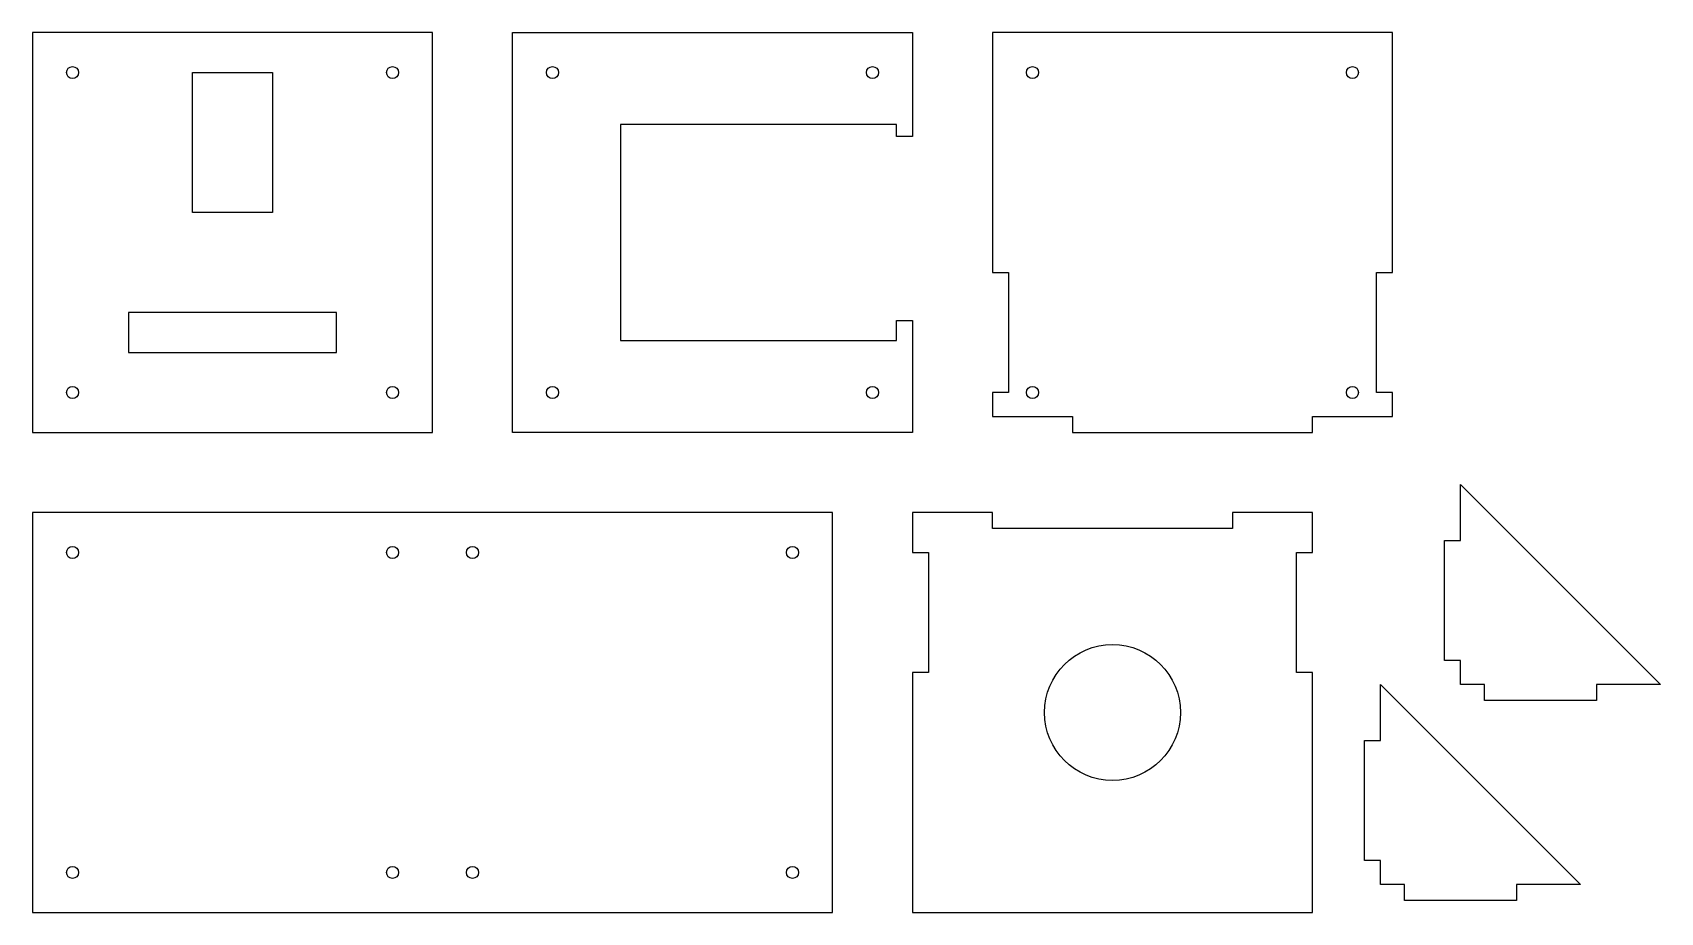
# Model space of a CAD drawing. Header units: millimetres. Extents: x 0 to 407, y 0 to 220.
import ezdxf

# ---------------------------------------------------------------- set-up
doc = ezdxf.new("R2010")
doc.units = ezdxf.units.MM
doc.layers.get('0').update_dxf_attribs({"lineweight": 25, "true_color": 0xffffff})

msp = doc.modelspace()

# ---------------------------------------------------------------- linework, layer by layer
for p, q in [((40, 210), (60, 210)), ((40, 175), (40, 210)), ((60, 210), (60, 175)), ((60, 175), (40, 175)), ((76, 150), (24, 150)), ((24, 150), (24, 140)), ((76, 140), (76, 150)), ((220, 148), (220, 148)), ((24, 140), (76, 140))]:
    msp.add_line(p, q)
for points in [[(0, 220), (0, 120), (100, 120), (100, 220), (0, 220)], [(147, 197), (147, 143), (216, 143), (216, 148), (220, 148), (220, 120), (120, 120), (120, 220), (220, 220), (220, 194), (216, 194), (216, 197), (147, 197)], [(336, 160), (340, 160), (340, 220), (240, 220), (240, 160), (244, 160), (244, 130), (240, 130), (240, 124), (260, 124), (260, 120), (320, 120), (320, 124), (340, 124), (340, 130), (336, 130), (336, 160)], [(407, 57), (391, 57), (391, 53), (363, 53), (363, 57), (357, 57), (357, 63), (353, 63), (353, 93), (357, 93), (357, 107), (407, 57)], [(200, 0), (200, 100), (0, 100), (0, 0), (200, 0)], [(220, 90), (224, 90), (224, 60), (220, 60), (220, 0), (320, 0), (320, 60), (316, 60), (316, 90), (320, 90), (320, 100), (320, 100), (300, 100), (300, 96), (240, 96), (240, 100), (220, 100), (220, 90)], [(387, 7), (371, 7), (371, 3), (343, 3), (343, 7), (337, 7), (337, 13), (333, 13), (333, 43), (337, 43), (337, 57), (387, 7)]]:
    msp.add_lwpolyline(points)
for centre, radius in [((10, 210), 1.5), ((90, 210), 1.5), ((130, 210), 1.5), ((210, 210), 1.5), ((250, 210), 1.5), ((330, 210), 1.5), ((10, 130), 1.5), ((90, 130), 1.5), ((130, 130), 1.5), ((210, 130), 1.5), ((250, 130), 1.5), ((330, 130), 1.5), ((10, 90), 1.5), ((90, 90), 1.5), ((110, 90), 1.5), ((190, 90), 1.5), ((270, 50), 17), ((10, 10), 1.5), ((90, 10), 1.5), ((110, 10), 1.5), ((190, 10), 1.5)]:
    msp.add_circle(centre, radius)

doc.saveas('drawing.dxf')
